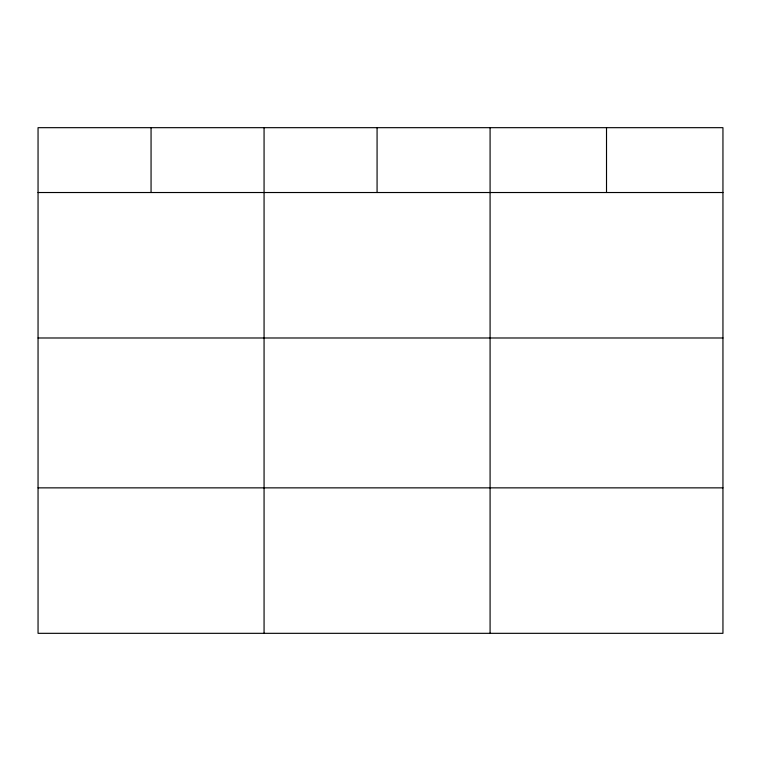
<?xml version="1.0" encoding="UTF-8"?>
<svg xmlns="http://www.w3.org/2000/svg" width="761" height="761" viewBox="0 0 761 761"><rect width="100%" height="100%" fill="white"/><g stroke="black" fill="none" stroke-linecap="round" stroke-linejoin="round"><path stroke-width="1.14" d="M722.95 337.989L722.95 127.677L38.05 127.677L38.05 633.323L722.95 633.323L722.95 337.989L38.05 337.989M38.05 192.523L722.95 192.523M38.05 487.858L722.95 487.858M606.517 127.677L606.517 192.523M490.084 127.677L490.084 633.323M377.075 127.677L377.075 192.523M264.067 127.677L264.067 633.323M151.059 127.677L151.059 192.523"/></g></svg>
